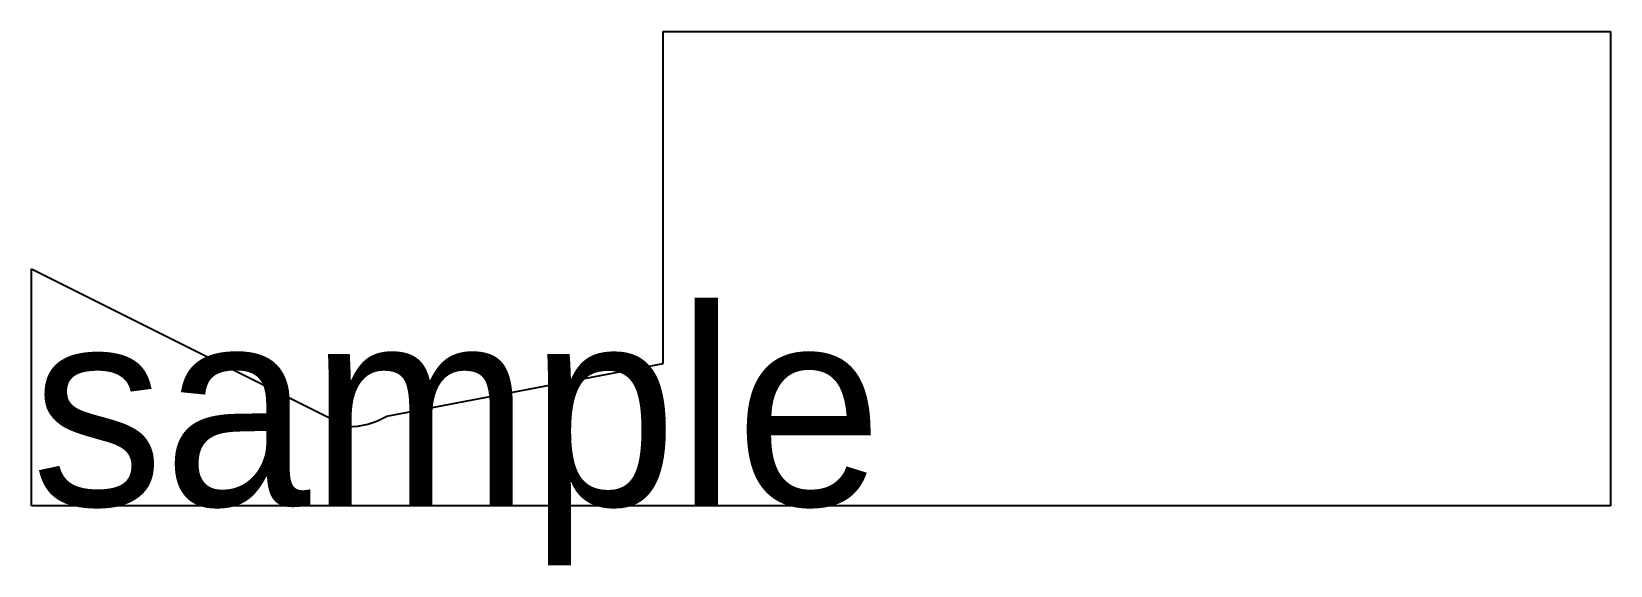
# Model space of a CAD drawing. Header units: millimetres. Extents: x 0 to 20, y -0.8 to 6.
import ezdxf

# ---------------------------------------------------------------- set-up
doc = ezdxf.new("R2010")
doc.units = ezdxf.units.MM

msp = doc.modelspace()

# ---------------------------------------------------------------- linework, layer by layer
for p, q in [((8, 1.8), (8, 6)), ((8, 6), (20, 6)), ((20, 6), (20, 0)), ((0, 0), (0, 3)), ((0, 3), (4, 1)), ((4.5, 1.134), (8, 1.8)), ((20, 0), (0, 0))]:
    msp.add_line(p, q)
msp.add_arc((4, 2), 1, 270, 300)

# ---------------------------------------------------------------- texts
msp.add_text('sample', height=2.5).set_placement((0, 0))

doc.saveas('drawing.dxf')
